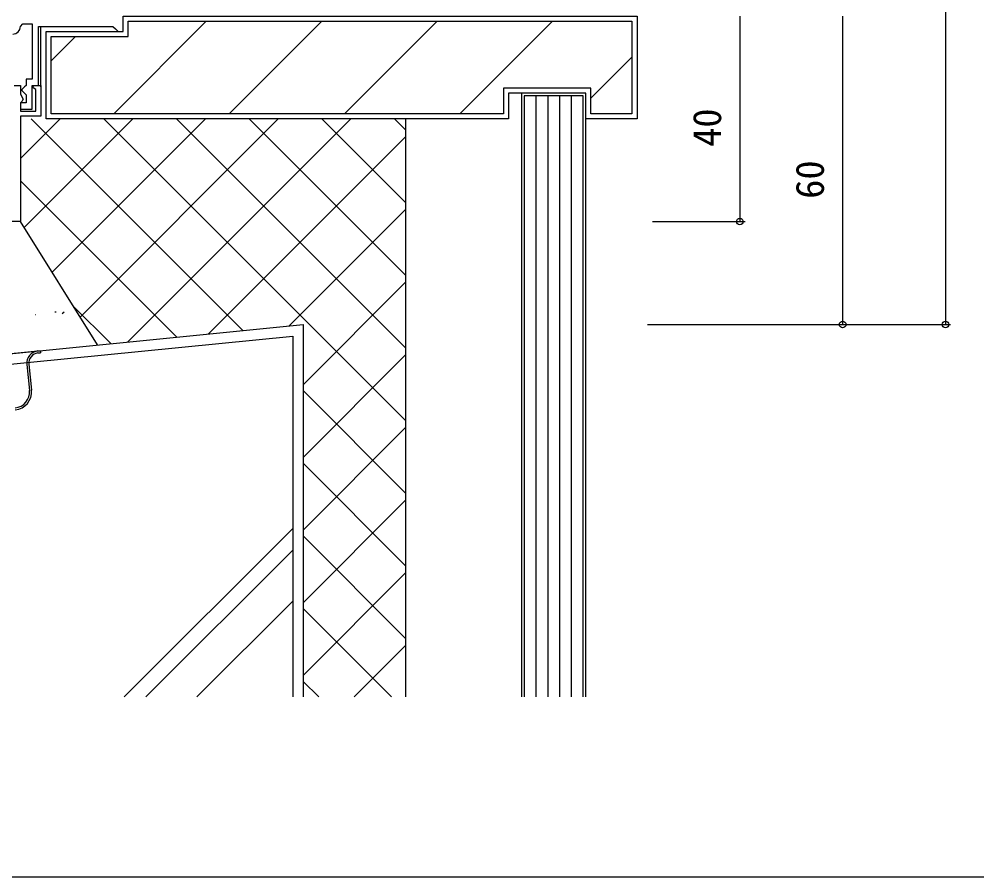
# Model space of a CAD drawing. Units: millimetres, scale not verified. Extents: x -437 to 438, y -344 to 341.
# Drawn here: x -263.5 to -77.1, y -343.7 to -176.8 of the extents above; entities that cross this region are included whole.
import ezdxf
from ezdxf.enums import TextEntityAlignment as Align

# ---------------------------------------------------------------- set-up
doc = ezdxf.new("R2010")
doc.units = ezdxf.units.MM
doc.header["$LTSCALE"] = 2
for name, color, linetype in [('0-2_YKK_11', 7, 'Continuous'), ('0-3_YKK_12', 2, 'Continuous'), ('0-4_YKK_13', 4, 'Continuous'), ('0-5_YKK_D', 6, 'Continuous'), ('0-6_YKK_ZWAK', 7, 'Continuous'), ('0-7_YSS_K', 3, 'Continuous')]:
    doc.layers.add(name, color=color, linetype=linetype)
doc.styles.add('ＭＳ ゴシック', font='')
doc.styles.get('ＭＳ ゴシック').set_extended_font_data('MS Gothic')

msp = doc.modelspace()

# ---------------------------------------------------------------- linework, layer by layer
at = {"layer": '0-2_YKK_11'}
for points in [[(-263.223, -178.2), (-262.723, -177.7), (-260.923, -177.7), (-260.923, -188.5), (-262.123, -188.5), (-262.123, -189.7), (-262.423, -190), (-262.923, -190.5), (-262.923, -190.7), (-262.423, -191.2), (-262.123, -191.5), (-262.123, -193.1), (-263.223, -193.1), (-263.223, -194.3), (-260.923, -194.3), (-260.923, -189.7), (-259.723, -189.7), (-259.723, -178.2), (-245.223, -178.2), (-244.723, -178.7), (-244.223, -179.2), (-243.223, -179.2), (-243.223, -176.2)], [(-264.423, -189.7), (-263.223, -189.7), (-263.223, -191.38), (-262.664, -192.35), (-262.923, -192.8), (-263.223, -193.1), (-263.223, -194.7), (-260.223, -194.7), (-260.223, -190.462), (-260.764, -190.15), (-260.643, -189.7), (-259.223, -189.7), (-259.223, -195.7), (-263.223, -195.7), (-263.223, -216.2), (-268.265, -216.2)]]:
    msp.add_lwpolyline(points, dxfattribs=at)
msp.add_arc((-264.723, -178.2), 1.5, 270, 0, dxfattribs=at)
at = {"layer": '0-3_YKK_12'}
msp.add_line((-259.223, -190), (-259.223, -178.2), dxfattribs=at)
at = {"layer": '0-4_YKK_13'}
for p, q in [((-306.607, -246.038), (-259.84, -241.362)), ((-259.84, -241.362), (-259.343, -241.312)), ((-259.8, -241.76), (-259.303, -241.71)), ((-259.343, -241.312), (-259.303, -241.71)), ((-261.989, -243.989), (-261.482, -249.063)), ((-261.591, -243.949), (-261.084, -249.023))]:
    msp.add_line(p, q, dxfattribs=at)
for centre, radius, start, end in [((-259.601, -243.75), 2.4, 95.71059, 185.71059), ((-259.601, -243.75), 2, 95.71059, 185.71059), ((-264.567, -249.372), 3.1, 275.71059, 5.71059), ((-264.567, -249.372), 3.5, 275.71059, 5.71059)]:
    msp.add_arc(centre, radius, start, end, dxfattribs=at)
at = {"layer": '0-5_YKK_D'}
for p, q in [((-83.223, 193.8), (-83.223, -236.2)), ((-123.223, -176.2), (-123.223, -216.2)), ((-103.223, -176.2), (-103.223, -236.2)), ((-140.223, -216.2), (-122.223, -216.2)), ((-141.223, -236.2), (-82.223, -236.2)), ((-140.223, -236.2), (-102.223, -236.2))]:
    msp.add_line(p, q, dxfattribs=at)
for centre in [(-123.223, -216.2), (-103.223, -236.2), (-83.223, -236.2)]:
    msp.add_circle(centre, 0.637, dxfattribs=at)
at = {"layer": '0-6_YKK_ZWAK'}
msp.add_lwpolyline([(-436.8, -343.7), (438.2, -343.7), (438.2, 306.3)], dxfattribs=at)
at = {"layer": '0-7_YSS_K'}
for p, q in [((-245.046, -195.2), (-227.046, -177.2)), ((-222.595, -195.2), (-204.595, -177.2)), ((-200.145, -195.2), (-182.145, -177.2)), ((-177.694, -195.2), (-159.694, -177.2)), ((-257.223, -184.927), (-252.497, -180.2)), ((-152.223, -192.18), (-144.223, -184.18)), ((-162.923, -191.7), (-162.923, -308.7)), ((-160.623, -191.7), (-160.623, -308.7)), ((-158.323, -191.7), (-158.323, -308.7)), ((-156.023, -191.7), (-156.023, -308.7)), ((-263.223, -203.933), (-255.491, -196.2)), ((-262.502, -217.354), (-241.348, -196.2)), ((-219.939, -237.372), (-261.111, -196.2)), ((-257.063, -226.057), (-227.206, -196.2)), ((-251.624, -234.76), (-213.064, -196.2)), ((-188.223, -254.945), (-246.969, -196.2)), ((-242.333, -239.611), (-198.922, -196.2)), ((-188.223, -240.803), (-232.827, -196.2)), ((-188.223, -226.661), (-218.684, -196.2)), ((-188.223, -212.519), (-204.542, -196.2)), ((-188.223, -198.377), (-190.4, -196.2)), ((-188.223, -308.7), (-188.223, -196.2)), ((-226.619, -238.04), (-188.223, -199.644)), ((-232.796, -238.657), (-263.223, -208.23)), ((-210.906, -236.468), (-188.223, -213.786)), ((-263.223, -215.7), (-263.223, -216.2)), ((-248.223, -240.2), (-263.223, -216.2)), ((-208.223, -247.928), (-188.223, -227.928)), ((-245.652, -239.943), (-252.937, -232.658)), ((-260.357, -234.27), (-260.31, -234.253)), ((-256.518, -233.77), (-256.268, -233.77)), ((-255.1, -234.056), (-254.683, -233.78)), ((-208.223, -262.07), (-188.223, -242.07)), ((-188.223, -269.087), (-208.223, -249.087)), ((-208.223, -276.212), (-188.223, -256.212)), ((-188.223, -283.23), (-208.223, -263.23)), ((-208.223, -290.354), (-188.223, -270.354)), ((-243.032, -308.7), (-210.223, -275.892)), ((-188.223, -297.372), (-208.223, -277.372)), ((-238.789, -308.7), (-210.223, -280.134)), ((-208.223, -304.496), (-188.223, -284.496)), ((-228.89, -308.7), (-210.223, -290.034)), ((-191.037, -308.7), (-208.223, -291.514)), ((-198.285, -308.7), (-188.223, -298.639)), ((-205.179, -308.7), (-208.223, -305.656))]:
    msp.add_line(p, q, dxfattribs=at)
for points in [[(-258.223, -196.2), (-258.223, -179.2), (-243.223, -179.2), (-243.223, -176.2), (-143.223, -176.2), (-143.223, -196.2), (-153.223, -196.2), (-153.223, -191.2), (-168.223, -191.2), (-168.223, -196.2)], [(-257.223, -195.2), (-257.223, -180.2), (-242.223, -180.2), (-242.223, -177.2), (-144.223, -177.2), (-144.223, -195.2), (-152.223, -195.2), (-152.223, -190.2), (-169.223, -190.2), (-169.223, -195.2)]]:
    msp.add_lwpolyline(points, close=True, dxfattribs=at)
for points in [[(-153.223, -308.7), (-153.223, -191.2), (-165.723, -191.2), (-165.723, -308.7)], [(-153.723, -308.7), (-153.723, -191.7), (-165.223, -191.7), (-165.223, -308.7)], [(-358.223, -308.7), (-358.223, -251.2), (-208.223, -236.2), (-208.223, -308.7)], [(-356.223, -308.7), (-356.223, -252.951), (-210.223, -238.484), (-210.223, -308.7)]]:
    msp.add_lwpolyline(points, dxfattribs=at)

# ---------------------------------------------------------------- texts
at = {"layer": '0-5_YKK_D', "style": 'ＭＳ ゴシック'}
for s, p in [('40', (-125.223, -201.655)), ('60', (-105.223, -211.761))]:
    msp.add_text(s, height=5.499, rotation=90, dxfattribs=at).set_placement(p, align=Align.BOTTOM_LEFT)

doc.saveas('drawing.dxf')
